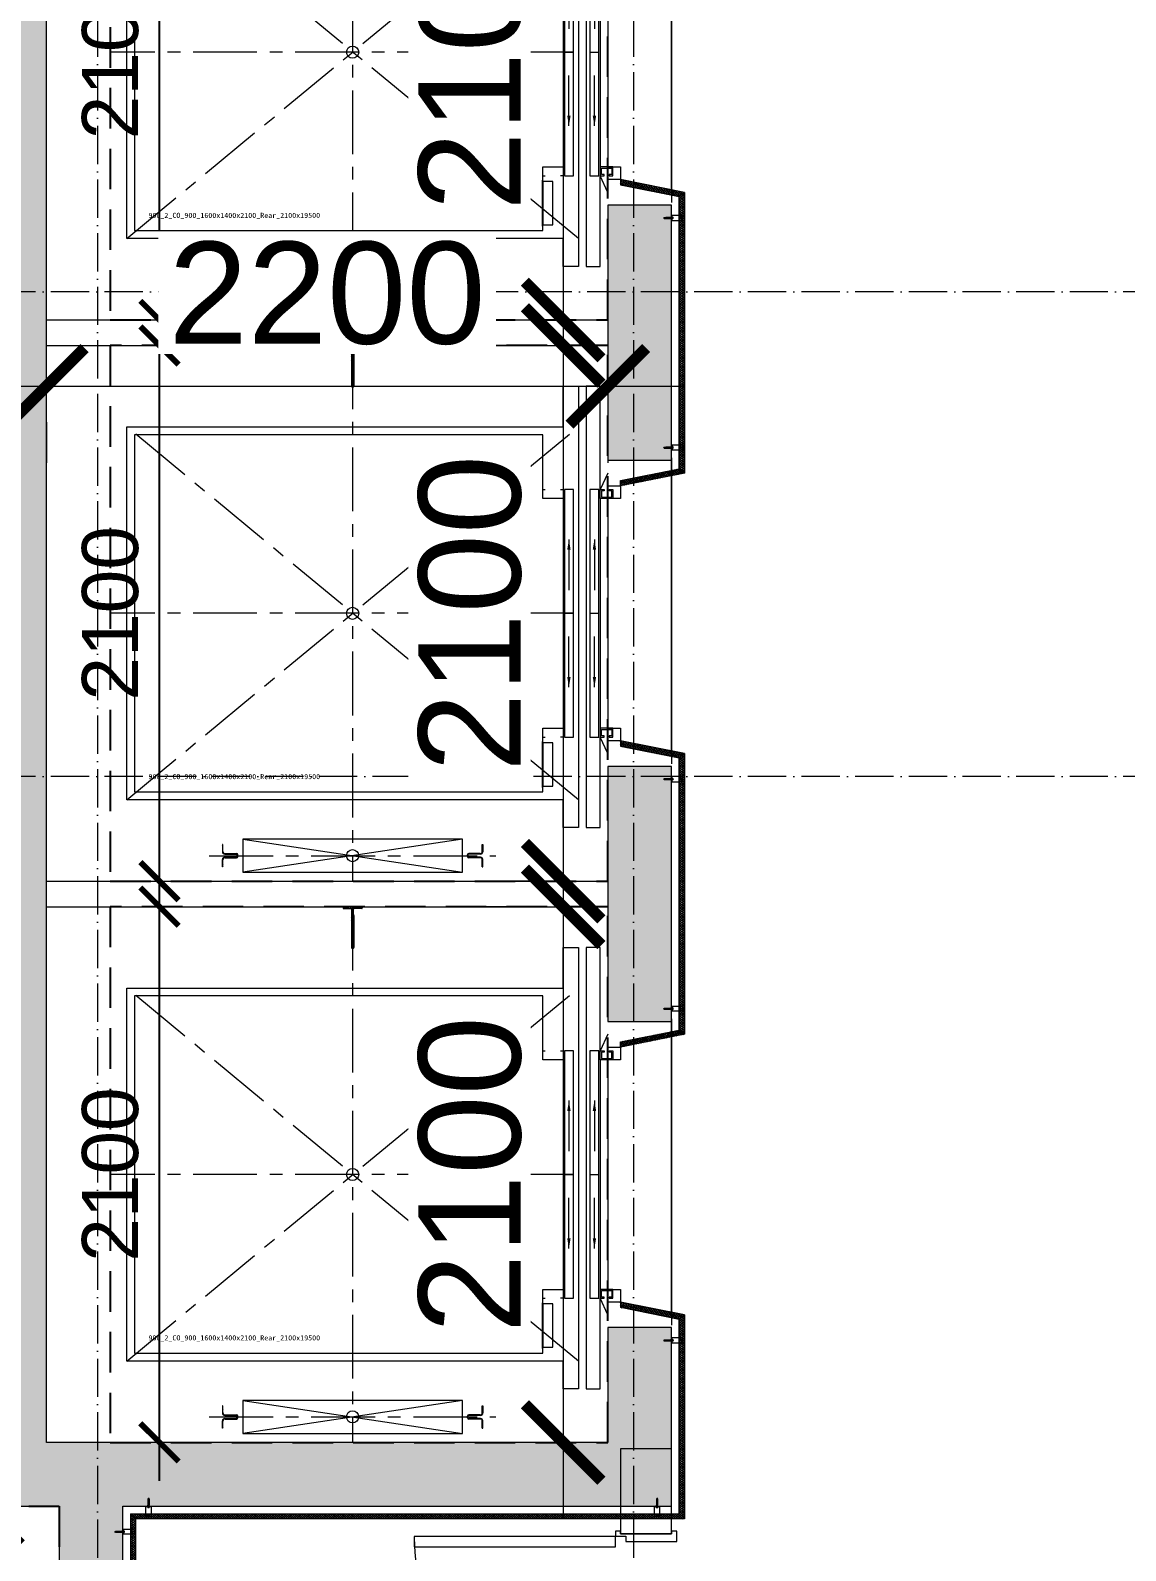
# Model space of a CAD drawing. Header units: millimetres. Extents: x -55734 to 116976, y -16290 to 119094.
# Drawn here: x 25688 to 29979, y 21916 to 27875 of the extents above; entities that cross this region are included whole.
import ezdxf

# ---------------------------------------------------------------- set-up
doc = ezdxf.new("R2010")
doc.units = ezdxf.units.MM
for name, pattern in [('CENTERX2', [4, 2.5, -0.5, 0.5, -0.5]), ('Grid Line', [4.2, 3, -0.6, 0, -0.6]), ('HIDDEN', [0.375, 0.25, -0.125]), ('HIDDEN2', [4.7625, 3.175, -1.5875])]:
    doc.linetypes.add(name, pattern=pattern)
doc.layers.get('Defpoints').update_dxf_attribs({"color": 230})
for name, color, linetype, lineweight in [('CUA', 31, 'Continuous', 9), ('DIM', 1, 'Continuous', 5), ('GRA', 211, 'Continuous', 9), ('LAT-GACH', 140, 'Continuous', 13), ('NET THAY 2', 55, 'Continuous', 5), ('NET-CAT', 3, 'Continuous', 15), ('NET-THAY', 2, 'Continuous', 9), ('THIET-BI-1', 26, 'Continuous', 5), ('TRUC', 225, 'Continuous', 5)]:
    doc.layers.add(name, color=color, linetype=linetype, lineweight=lineweight)
doc.styles.add('hoistway plan', font='chhbg.shx', dxfattribs={"height": 45})
doc.styles.add('TA1', font='arial_1.ttf')
doc.dimstyles.new('D_100', dxfattribs={"dimtxt": 220, "dimasz": 150, "dimexe": 150, "dimexo": 150, "dimgap": 80, "dimtad": 1, "dimdec": 0, "dimzin": 9, "dimtxsty": 'TA1', "dimblk": 'ARCHTICK', "dimcen": 1, "dimdle": 150, "dimclrd": 256, "dimclre": 256, "dimclrt": 7, "dimadec": 0, "dimazin": 0, "dimtfac": 1, "dimtdec": 0, "dimtix": 1, "dimtmove": 1, "dimatfit": 3, "dimfxl": 1, "dimtolj": 1, "dimtzin": 0, "dimlwd": -1, "dimlwe": -1, "dimarcsym": 0})
doc.dimstyles.new('D_200_KTx2', dxfattribs={"dimtxt": 400, "dimasz": 300, "dimexe": 300, "dimexo": 300, "dimgap": 160, "dimtad": 1, "dimdec": 0, "dimzin": 9, "dimtxsty": 'TA1', "dimblk": 'ARCHTICK', "dimcen": 1, "dimdle": 300, "dimclrd": 256, "dimclre": 256, "dimclrt": 7, "dimadec": 0, "dimazin": 0, "dimtfac": 1, "dimtdec": 0, "dimtix": 1, "dimtmove": 1, "dimatfit": 3, "dimldrblk": 'ARCHTICK', "dimfxl": 1, "dimtolj": 1, "dimtzin": 0, "dimlwd": -1, "dimlwe": -1, "dimarcsym": 0})
doc.dimstyles.new('hoistway plan', dxfattribs={"dimtxt": 45, "dimasz": 17, "dimexe": 15, "dimexo": 20, "dimgap": 25, "dimtad": 1, "dimdec": 0, "dimzin": 0, "dimdsep": 46, "dimtxsty": 'hoistway plan', "dimblk": 'DOT', "dimcen": 50, "dimclrd": 8, "dimclre": 8, "dimclrt": 3, "dimadec": 0, "dimazin": 0, "dimtfac": 1, "dimtdec": 0, "dimtmove": 1, "dimatfit": 3, "dimfxl": 1, "dimtolj": 1, "dimtzin": 0, "dimarcsym": 0})
pattern_1 = [(240.2551187, (159143.5025, 28013.0964), (5.42651964, -3.10086836), []), (330.2551187, (159143.5025, 28013.0964), (3.10086836, 5.42651964), [])]
pattern_2 = [(240.2551187, (159143.5025, 25813.0964), (5.42651964, -3.10086836), []), (330.2551187, (159143.5025, 25813.0964), (3.10086836, 5.42651964), [])]

# ---------------------------------------------------------------- blocks, each defined once
blk = doc.blocks.new('_DOT')
at = {"color": 0, "linetype": 'ByBlock'}
blk.add_line((-0.5, 0), (-1, 0), dxfattribs=at)
at = {"color": 0, "linetype": 'ByBlock', "const_width": 0.5}
blk.add_lwpolyline([(-0.25, 0, 1), (0.25, 0, 1)], format="xyb", close=True, dxfattribs=at)
blk = doc.blocks.new('A$C1F5A74C7')
at = {"color": 0, "lineweight": 5}
for p, q in [((0, 10), (0, 12)), ((0, 10), (21, 10)), ((3, 8), (3, 10)), ((3, 5), (3, 7)), ((5, 91), (10, 94)), ((5, 91), (5, 29)), ((5, 91), (15, 91)), ((6, 78), (5, 75)), ((5, 75), (8, 75)), ((6, 72), (5, 69)), ((5, 69), (8, 69)), ((6, 66), (5, 63)), ((5, 63), (8, 63)), ((6, 60), (5, 57)), ((5, 57), (8, 57)), ((6, 54), (5, 51)), ((5, 51), (8, 51)), ((5, 49), (8, 49)), ((5, 10), (5, 29)), ((8, 5), (5, 5)), ((7, 80), (6, 78)), ((6, 78), (10, 78)), ((8, 73), (6, 72)), ((8, 67), (6, 66)), ((8, 61), (6, 60)), ((8, 55), (6, 54)), ((8, 82), (7, 80)), ((7, 81), (10, 81)), ((7, 80), (10, 80)), ((7, 29), (7, 76)), ((7, 10), (7, 31)), ((7, 9), (7, 10)), ((7, 5), (7, 8)), ((7, 5), (7, 5)), ((9, 84), (8, 82)), ((8, 83), (10, 83)), ((8, 73), (8, 75)), ((8, 69), (8, 67)), ((8, 61), (8, 63)), ((8, 57), (8, 55)), ((8, 51), (8, 49)), ((10, 87), (9, 85)), ((9, 85), (12, 86)), ((10, 5), (9, 5)), ((10, 99), (10, 11)), ((10, 94), (15, 91)), ((10, 87), (12, 85)), ((10, 41), (10, 80)), ((10, 78), (15, 78)), ((10, 41), (11, 41)), ((10, 13), (10, 0)), ((12, 5), (10, 5)), ((11, 84), (13, 84)), ((11, 81), (14, 82)), ((11, 41), (11, 80)), ((11, 80), (14, 80)), ((12, 84), (12, 83)), ((12, 73), (12, 75)), ((12, 75), (15, 75)), ((12, 73), (15, 72)), ((12, 69), (12, 67)), ((12, 69), (15, 69)), ((12, 67), (15, 66)), ((12, 61), (12, 63)), ((12, 63), (15, 63)), ((12, 61), (15, 60)), ((12, 57), (12, 55)), ((12, 57), (15, 57)), ((12, 55), (15, 54)), ((12, 49), (12, 51)), ((12, 51), (15, 51)), ((12, 49), (15, 49)), ((12, 5), (12, 5)), ((13, 82), (14, 80)), ((16, 5), (13, 5)), ((14, 80), (15, 78)), ((14, 29), (14, 76)), ((14, 10), (14, 31)), ((14, 9), (14, 10)), ((14, 5), (14, 8)), ((15, 91), (15, 29)), ((15, 78), (15, 75)), ((15, 72), (15, 69)), ((15, 66), (15, 63)), ((15, 60), (15, 57)), ((15, 54), (15, 51)), ((15, 10), (15, 29)), ((18, 10), (18, 8)), ((18, 7), (18, 5)), ((21, 10), (21, 12))]:
    blk.add_line(p, q, dxfattribs=at)
for centre, radius, start, end in [((5, 7), 2.77, 227.3489, 309.0524), ((10, 15), 10.9, 250.5292, 255.5659), ((10, 15), 10.9, 263.51, 276.4907), ((10, 15), 10.9, 284.1671, 289.4715), ((16, 7), 2.77, 230.845, 312.6565)]:
    blk.add_arc(centre, radius, start, end, dxfattribs=at)
blk = doc.blocks.new('*U205')
for p, q in [((11.2, 0), (10.7, 0)), ((11.7, 0), (11.2, 0)), ((12.4, 0), (12.2, 0)), ((14.1, 0), (12.9, 0)), ((14.1, 2.9), (14.1, 4)), ((14.1, 2.4), (14.1, 2.9)), ((14.1, 1.8), (14.1, 1.9)), ((14.1, 0), (14.1, 1.2)), ((14.1, 0), (14.1, -1.2)), ((14.1, 0), (15.4, 0)), ((15.9, 0), (16, 0)), ((16.6, 0), (17, 0)), ((17, 0), (18.1, 0)), ((47.7, 10), (47.7, -10)), ((14.1, -1.8), (14.1, -1.9)), ((14.1, -2.4), (14.1, -2.9)), ((14.1, -2.9), (14.1, -4))]:
    blk.add_line(p, q)
blk.add_lwpolyline([(50, 10), (9.5, 10, 0.414215), (7.5, 8), (7.5, -8, 0.414214), (9.5, -10), (50, -10)], format="xyb")
for radius in [2.9, 0.712]:
    blk.add_circle((14.1, 0), radius)
at = {"extrusion": (0, 0, -1), "xscale": 0.3999999999068677, "yscale": 0.3999999999068677, "zscale": -0.4, "rotation": 90.00000000000001}
blk.add_blockref('A$C1F5A74C7', (-42.8, -4.2), dxfattribs=at)
blk = doc.blocks.new('_ARCHTICK')
at = {"color": 0, "linetype": 'ByBlock', "const_width": 0.15}
blk.add_lwpolyline([(-0.5, -0.5), (0.5, 0.5)], dxfattribs=at)
blk = doc.blocks.new('*D97')
at = {"layer": 'Defpoints', "transparency": 16777216}
for p, q in [((3443.3, 5650), (3443.3, 8050)), ((3293.3, 7900), (3293.3, 7900)), ((3293.3, 5800), (3293.3, 5800))]:
    blk.add_line(p, q, dxfattribs=at)
at = {"layer": 'Defpoints', "color": 0, "transparency": 16777216}
for p in [(3443.3, 7900), (3443.3, 7900), (3443.3, 5800)]:
    blk.add_point(p, dxfattribs=at)
at = {"layer": 'Defpoints', "transparency": 16777216, "xscale": 150, "yscale": 150, "zscale": 150}
for p, rotation in [((3443.3, 7900), 89.9999999999999), ((3443.3, 5800), 269.9999999999999)]:
    blk.add_blockref('_ARCHTICK', p, dxfattribs=dict(at, rotation=rotation))
at = {"layer": 'Defpoints', "color": 7, "transparency": 16777216, "insert": (3251, 6850), "char_height": 220, "attachment_point": 5, "rotation": 90, "style": 'TA1'}
blk.add_mtext('\\A1;2100', dxfattribs=at)
blk = doc.blocks.new('*D99')
at = {"layer": 'Defpoints', "transparency": 16777216}
for p, q in [((3443.3, 7850), (3443.3, 10250)), ((3293.3, 10100), (3293.3, 10100)), ((3293.3, 8000), (3293.3, 8000))]:
    blk.add_line(p, q, dxfattribs=at)
at = {"layer": 'Defpoints', "color": 0, "transparency": 16777216}
for p in [(3443.3, 10100), (3443.3, 10100), (3443.3, 8000)]:
    blk.add_point(p, dxfattribs=at)
at = {"layer": 'Defpoints', "transparency": 16777216, "xscale": 150, "yscale": 150, "zscale": 150}
for p, rotation in [((3443.3, 10100), 89.9999999999999), ((3443.3, 8000), 269.9999999999999)]:
    blk.add_blockref('_ARCHTICK', p, dxfattribs=dict(at, rotation=rotation))
at = {"layer": 'Defpoints', "color": 7, "transparency": 16777216, "insert": (3251, 9050), "char_height": 220, "attachment_point": 5, "rotation": 90, "style": 'TA1'}
blk.add_mtext('\\A1;2100', dxfattribs=at)
blk = doc.blocks.new('*D100')
at = {"layer": 'Defpoints', "transparency": 16777216}
for p, q in [((3443.3, 10050), (3443.3, 12450)), ((3293.3, 12300), (3293.3, 12300)), ((3293.3, 10200), (3293.3, 10200))]:
    blk.add_line(p, q, dxfattribs=at)
at = {"layer": 'Defpoints', "color": 0, "transparency": 16777216}
for p in [(3443.3, 12300), (3443.3, 12300), (3443.3, 10200)]:
    blk.add_point(p, dxfattribs=at)
at = {"layer": 'Defpoints', "transparency": 16777216, "xscale": 150, "yscale": 150, "zscale": 150}
for p, rotation in [((3443.3, 12300), 89.9999999999999), ((3443.3, 10200), 269.9999999999999)]:
    blk.add_blockref('_ARCHTICK', p, dxfattribs=dict(at, rotation=rotation))
at = {"layer": 'Defpoints', "color": 7, "transparency": 16777216, "insert": (3251, 11250), "char_height": 220, "attachment_point": 5, "rotation": 90, "style": 'TA1'}
blk.add_mtext('\\A1;2100', dxfattribs=at)
blk = doc.blocks.new('CUA 2 CANH MO KHUNG NHOM - 1 - Type 1-1152387-MẶT BẰNG TẦNG 1')
at = {"layer": 'CUA'}
for p, q in [((-687.5, 910.8), (-647.5, 910.8)), ((-687.5, 122.3), (-687.5, 910.8)), ((-647.5, 910.8), (-647.5, 122.3)), ((850.5, 910.8), (850.5, 122.3)), ((890.5, 910.8), (850.5, 910.8)), ((890.5, 122.3), (890.5, 910.8)), ((-647.5, 122.3), (-687.5, 122.3)), ((850.5, 122.3), (890.5, 122.3))]:
    blk.add_line(p, q, dxfattribs=at)
at = {"layer": 'CUA', "lineweight": 5}
for p, q in [((-688.5, 122.3), (-708.5, 122.3)), ((-708.5, 122.3), (-708.5, 102.3)), ((-688.5, 81.3), (-688.5, 122.3)), ((911.5, 122.3), (891.5, 122.3)), ((891.5, 122.3), (891.5, 81.3)), ((911.5, 102.3), (911.5, 122.3)), ((-708.5, 102.3), (-698.5, 102.3)), ((-698.5, 102.3), (-698.5, -97.7)), ((-668.5, 81.3), (-688.5, 81.3)), ((-668.5, -117.7), (-668.5, 81.3)), ((891.5, 81.3), (871.5, 81.3)), ((871.5, 81.3), (871.5, -117.7)), ((901.5, -97.7), (901.5, 102.3)), ((901.5, 102.3), (911.5, 102.3)), ((-698.5, -97.7), (-708.5, -97.7)), ((-708.5, -97.7), (-708.5, -117.7)), ((-708.5, -117.7), (-668.5, -117.7)), ((871.5, -117.7), (911.5, -117.7)), ((911.5, -97.7), (901.5, -97.7)), ((911.5, -117.7), (911.5, -97.7))]:
    blk.add_line(p, q, dxfattribs=at)
for centre, start, end in [((-687.5, 122.3), 359.5, 90), ((890.5, 122.3), 90, 180.5)]:
    blk.add_arc(centre, 788.5, start, end, dxfattribs=at)
blk = doc.blocks.new('*D181')
at = {"layer": 'Defpoints', "color": 0, "transparency": 16777216}
for p in [(25500.5, 22089.9), (25800.5, 22089.9), (25800.5, 19539.9)]:
    blk.add_point(p, dxfattribs=at)
at = {"layer": 'DIM', "transparency": 16777216}
for p, q in [((25500.5, 19239.9), (25500.5, 22389.9)), ((25500.5, 22089.9), (25200.5, 22089.9)), ((25500.5, 19539.9), (25200.5, 19539.9))]:
    blk.add_line(p, q, dxfattribs=at)
at = {"layer": 'DIM', "transparency": 16777216, "xscale": 300, "yscale": 300, "zscale": 300}
for p, rotation in [((25500.5, 22089.9), 90), ((25500.5, 19539.9), 270)]:
    blk.add_blockref('_ARCHTICK', p, dxfattribs=dict(at, rotation=rotation))
at = {"layer": 'DIM', "color": 7, "transparency": 16777216, "insert": (25136.3, 20814.9), "char_height": 400, "attachment_point": 5, "rotation": 90, "style": 'TA1'}
blk.add_mtext('\\A1;2550', dxfattribs=at)
blk = doc.blocks.new('*D184')
at = {"layer": 'Defpoints', "color": 0, "transparency": 16777216}
for p in [(27950.5, 28839.6), (27775.5, 26739.6), (27950.5, 26739.6)]:
    blk.add_point(p, dxfattribs=at)
at = {"layer": 'DIM', "transparency": 16777216}
for p, q in [((27775.5, 29139.6), (27775.5, 26439.6)), ((27650.5, 28839.6), (27475.5, 28839.6)), ((27650.5, 26739.6), (27475.5, 26739.6))]:
    blk.add_line(p, q, dxfattribs=at)
at = {"layer": 'DIM', "transparency": 16777216, "xscale": 300, "yscale": 300, "zscale": 300}
for p, rotation in [((27775.5, 28839.6), 90), ((27775.5, 26739.6), 270)]:
    blk.add_blockref('_ARCHTICK', p, dxfattribs=dict(at, rotation=rotation))
at = {"layer": 'DIM', "color": 7, "transparency": 16777216, "insert": (27411.3, 27789.6), "char_height": 400, "attachment_point": 5, "rotation": 90, "style": 'TA1', "bg_fill": 3, "box_fill_scale": 1.1, "bg_fill_color": 256, "bg_fill_true_color": 13158600, "bg_fill_transparency": 0}
blk.add_mtext('\\A1;2100', dxfattribs=at)
blk = doc.blocks.new('*D185')
at = {"layer": 'Defpoints', "color": 0, "transparency": 16777216}
for p in [(27950.5, 26639.6), (27775.5, 24539.6), (27950.5, 24539.6)]:
    blk.add_point(p, dxfattribs=at)
at = {"layer": 'DIM', "transparency": 16777216}
for p, q in [((27775.5, 26939.6), (27775.5, 24239.6)), ((27650.5, 26639.6), (27475.5, 26639.6)), ((27650.5, 24539.6), (27475.5, 24539.6))]:
    blk.add_line(p, q, dxfattribs=at)
at = {"layer": 'DIM', "transparency": 16777216, "xscale": 300, "yscale": 300, "zscale": 300}
for p, rotation in [((27775.5, 26639.6), 90), ((27775.5, 24539.6), 270)]:
    blk.add_blockref('_ARCHTICK', p, dxfattribs=dict(at, rotation=rotation))
at = {"layer": 'DIM', "color": 7, "transparency": 16777216, "insert": (27411.3, 25589.6), "char_height": 400, "attachment_point": 5, "rotation": 90, "style": 'TA1', "bg_fill": 3, "box_fill_scale": 1.1, "bg_fill_color": 256, "bg_fill_true_color": 13158600, "bg_fill_transparency": 0}
blk.add_mtext('\\A1;2100', dxfattribs=at)
blk = doc.blocks.new('*D186')
at = {"layer": 'Defpoints', "color": 0, "transparency": 16777216}
for p in [(27950.5, 24439.6), (27775.5, 22339.6), (27950.5, 22339.6)]:
    blk.add_point(p, dxfattribs=at)
at = {"layer": 'DIM', "transparency": 16777216}
for p, q in [((27775.5, 24739.6), (27775.5, 22039.6)), ((27650.5, 24439.6), (27475.5, 24439.6)), ((27650.5, 22339.6), (27475.5, 22339.6))]:
    blk.add_line(p, q, dxfattribs=at)
at = {"layer": 'DIM', "transparency": 16777216, "xscale": 300, "yscale": 300, "zscale": 300}
for p, rotation in [((27775.5, 24439.6), 90), ((27775.5, 22339.6), 270)]:
    blk.add_blockref('_ARCHTICK', p, dxfattribs=dict(at, rotation=rotation))
at = {"layer": 'DIM', "color": 7, "transparency": 16777216, "insert": (27411.3, 23389.6), "char_height": 400, "attachment_point": 5, "rotation": 90, "style": 'TA1', "bg_fill": 3, "box_fill_scale": 1.1, "bg_fill_color": 256, "bg_fill_true_color": 13158600, "bg_fill_transparency": 0}
blk.add_mtext('\\A1;2100', dxfattribs=at)
blk = doc.blocks.new('*D187')
at = {"layer": 'Defpoints', "color": 0, "transparency": 16777216}
for p in [(25750.5, 26639.6), (27950.5, 26639.6), (25750.5, 26479.6)]:
    blk.add_point(p, dxfattribs=at)
at = {"layer": 'DIM', "transparency": 16777216}
for p, q in [((28250.5, 26479.6), (25450.5, 26479.6)), ((25750.5, 26339.6), (25750.5, 26179.6)), ((27950.5, 26339.6), (27950.5, 26179.6))]:
    blk.add_line(p, q, dxfattribs=at)
at = {"layer": 'DIM', "transparency": 16777216, "xscale": 300, "yscale": 300, "zscale": 300, "rotation": 180}
blk.add_blockref('_ARCHTICK', (25750.5, 26479.6), dxfattribs=at)
at = {"layer": 'DIM', "transparency": 16777216, "xscale": 300, "yscale": 300, "zscale": 300}
blk.add_blockref('_ARCHTICK', (27950.5, 26479.6), dxfattribs=at)
at = {"layer": 'DIM', "color": 7, "transparency": 16777216, "insert": (26850.5, 26843.8), "char_height": 400, "attachment_point": 5, "style": 'TA1', "bg_fill": 3, "box_fill_scale": 1.1, "bg_fill_color": 256, "bg_fill_true_color": 13158600, "bg_fill_transparency": 0}
blk.add_mtext('\\A1;2200', dxfattribs=at)
blk = doc.blocks.new('P15_1000kg_1.75_2S_900_1100x2100_Side_1850x2530_1850x2530_OH-4630_PIT-1410')
h = blk.add_hatch()
h.set_pattern_fill('ANSI31', color=256, scale=50, angle=90, style=0)
h.set_pattern_definition([(225, (-50646.326, 22192.5385), (4.4194174, -4.4194174), [])])
h.paths.add_polyline_path([(740, 1768.5), (742, 1768.5), (742, 1741.2, 0.414214), (750, 1733.2), (795, 1733.2, -0.414214), (800, 1728.2), (800, 1721.8, -0.414214), (795, 1716.8), (750, 1716.8, 0.414214), (742, 1708.8), (742, 1681.5), (740, 1681.5), (740, 1709.8, -0.414214), (749, 1718.8), (794, 1718.8, 0.414214), (798, 1722.8), (798, 1727.2, 0.414214), (794, 1731.2), (749, 1731.2, -0.414214), (740, 1740.2)])
h = blk.add_hatch()
h.set_pattern_fill('ANSI31', color=256, scale=50, angle=90, style=0)
h.set_pattern_definition([(315, (-55417.6614, 22192.5385), (-4.4194174, -4.4194174), [])])
h.paths.add_polyline_path([(1760, 1768.5), (1758, 1768.5), (1758, 1741.2, -0.414214), (1750, 1733.2), (1705, 1733.2, 0.414214), (1700, 1728.2), (1700, 1721.8, 0.414214), (1705, 1716.8), (1750, 1716.8, -0.414214), (1758, 1708.8), (1758, 1681.5), (1760, 1681.5), (1760, 1709.8, 0.414214), (1751, 1718.8), (1706, 1718.8, -0.414214), (1702, 1722.8), (1702, 1727.2, -0.414214), (1706, 1731.2), (1751, 1731.2, 0.414214), (1760, 1740.2)])
h = blk.add_hatch()
h.set_pattern_fill('ANSI31', color=256, scale=50, angle=90, style=0)
h.set_pattern_definition([(225, (-52820.642, 26011.539), (-4.4194174, 4.4194174), [])])
h.paths.add_polyline_path([(1246.5, -219.1, 0.227735), (1245.8, -217.6, -0.227735), (1245, -216), (1245, -190, -0.414214), (1247, -188), (1253, -188, -0.414214), (1255, -190), (1255, -216, -0.227735), (1254.3, -217.6, 0.227735), (1253.5, -219.1), (1253.5, -241, 0.414214), (1255.5, -243), (1285.5, -243, -0.414214), (1287.5, -245), (1287.5, -250), (1212.5, -250), (1212.5, -245, -0.414214), (1214.5, -243), (1244.5, -243, 0.414214), (1246.5, -241)])
at = {"ltscale": 100}
for p, q in [((820, 1660), (1680, 1790)), ((1680, 1660), (820, 1790))]:
    blk.add_line(p, q, dxfattribs=at)
at = {"linetype": 'CENTERX2', "ltscale": 100}
for p, q in [((1250, -250), (1250, 1800)), ((1811.8, 1725), (689.2, 1725)), ((2385, 194), (115, 1356)), ((115, 194), (2385, 1356)), ((175, 775), (2450, 775))]:
    blk.add_line(p, q, dxfattribs=at)
for p, q in [((740, 1768.5), (740, 1740.2)), ((742, 1768.5), (740, 1768.5)), ((742, 1768.5), (742, 1741.2)), ((749, 1731.2), (794, 1731.2)), ((750, 1733.2), (795, 1733.2)), ((800, 1728.2), (800, 1721.8)), ((1700, 1728.2), (1700, 1721.8)), ((1750, 1733.2), (1705, 1733.2)), ((1751, 1731.2), (1706, 1731.2)), ((1758, 1768.5), (1760, 1768.5)), ((1758, 1768.5), (1758, 1741.2)), ((1760, 1768.5), (1760, 1740.2)), ((740, 1681.5), (740, 1709.8)), ((742, 1681.5), (740, 1681.5)), ((742, 1708.8), (742, 1681.5)), ((749, 1718.8), (794, 1718.8)), ((750, 1716.8), (795, 1716.8)), ((798, 1727.2), (798, 1722.8)), ((1702, 1727.2), (1702, 1722.8)), ((1750, 1716.8), (1705, 1716.8)), ((1751, 1718.8), (1706, 1718.8)), ((1758, 1708.8), (1758, 1681.5)), ((1758, 1681.5), (1760, 1681.5)), ((1760, 1681.5), (1760, 1709.8)), ((0, 1325), (30, 1260)), ((255, 1260), (245, 1260)), ((30, 1225), (30, 325)), ((85, 1225), (85, 325)), ((115, 1225), (115, 325)), ((115, 1225), (115, 325)), ((175, 1225), (175, 325)), ((135, 775), (170, 775)), ((135, 775), (170, 775)), ((0, 225), (30, 290)), ((255, 290), (245, 290)), ((1245, -216), (1245, -190)), ((1246.5, -219.1), (1246.5, -241)), ((1253, -188), (1247, -188)), ((1253.5, -219.1), (1253.5, -241)), ((1255, -216), (1255, -190)), ((1212.5, -250), (1212.5, -245)), ((1287.5, -250), (1212.5, -250)), ((1214.5, -243), (1244.5, -243)), ((1285.5, -243), (1255.5, -243)), ((1287.5, -250), (1287.5, -245))]:
    blk.add_line(p, q)
at = {"linetype": 'HIDDEN', "ltscale": 150}
for p, q in [((175, 1356), (175, 1260)), ((175, 290), (175, 194))]:
    blk.add_line(p, q, dxfattribs=at)
for points in [[(820, 1660), (1680, 1660), (1680, 1790), (820, 1790)], [(0, 1225), (0, 1275), (-50, 1275), (-50, 1225)], [(0, 275), (0, 325), (-50, 325), (-50, 275)], [(215, 247.8), (215, 292.8), (255, 292.8), (255, 247.8)], [(255, 242.8), (255, 297.8), (257, 297.8), (257, 242.8)]]:
    blk.add_lwpolyline(points, close=True)
for points in [[(30, 1247.9), (30, 1515), (85, 1515), (85, 1225)], [(115, 325), (115, 85), (175, 85), (175, 194), (2385, 194), (2385, 1356), (175, 1356), (175, 1515), (115, 1515), (115, 1515)], [(115, 1515), (115, 1225)], [(185, 1260), (175, 1260), (175, 1225), (255, 1225), (255, 1260), (255, 1325), (2355, 1325), (2355, 225), (255, 225), (255, 290), (255, 325), (175, 325), (175, 290), (185, 290)], [(-20, 1260), (-20, 1225), (30, 1225), (30, 1260), (15, 1260), (15, 1255), (25, 1255), (25, 1230), (-15, 1230), (-15, 1255), (-5, 1255), (-5, 1260), (-20, 1260)], [(70, 775), (35, 775), (35, 1260), (70, 1260), (70, 290), (35, 290), (35, 775)], [(170, 775), (135, 775), (135, 1260), (170, 1260), (170, 290), (135, 290), (135, 775)], [(-20, 290), (-20, 325), (30, 325), (30, 290), (15, 290), (15, 295), (25, 295), (25, 320), (-15, 320), (-15, 295), (-5, 295), (-5, 290), (-20, 290)], [(85, 325), (85, 85), (30, 85), (30, 290)]]:
    blk.add_lwpolyline(points)
at = {"ltscale": 100}
for centre in [(1250, 1725), (1250, 775)]:
    blk.add_circle(centre, 23.8, dxfattribs=at)
for centre, radius, start, end in [((749, 1740.2), 9, 180, 270), ((750, 1741.2), 8, 180, 270), ((794, 1727.2), 4, 0, 90), ((795, 1728.2), 5, 0, 90), ((1705, 1728.2), 5, 90, 180), ((1706, 1727.2), 4, 90, 180), ((1750, 1741.2), 8, 270, 0), ((1751, 1740.2), 9, 270, 0), ((749, 1709.8), 9, 90, 180), ((750, 1708.8), 8, 90, 180), ((794, 1722.8), 4, 270, 0), ((795, 1721.8), 5, 270, 0), ((1705, 1721.8), 5, 180, 270), ((1706, 1722.8), 4, 180, 270), ((1750, 1708.8), 8, 0, 90), ((1751, 1709.8), 9, 0, 90), ((1247, -190), 2, 90, 180), ((1247, -216), 2, 180, 231.31781), ((1244.5, -219.1), 2, 0, 51.31781), ((1253, -190), 2, 0, 90), ((1255.5, -219.1), 2, 128.68219, 180), ((1253, -216), 2, 308.68219, 0), ((1214.5, -245), 2, 90, 180), ((1244.5, -241), 2, 270, 0), ((1255.5, -241), 2, 180, 270), ((1285.5, -245), 2, 0, 90)]:
    blk.add_arc(centre, radius, start, end)
at = {"layer": 'Defpoints', "linetype": 'HIDDEN2', "ltscale": 50}
blk.add_lwpolyline([(0, -250), (2500, -250), (2500, 1800), (0, 1800)], close=True, dxfattribs=at)
at = {"layer": 'Defpoints'}
blk.add_text('1000kg_2.0_900_1100x2100_2050-2500_OH-4850_PIT-1650', height=20, dxfattribs=at).set_placement((1418.3, 250))
for points in [[(52.5, 1064.7), (52.5, 866.3)], [(152.5, 1064.7), (152.5, 866.3)], [(52.5, 485.3), (52.5, 683.7)], [(152.5, 485.3), (152.5, 683.7)]]:
    blk.add_leader(points, dimstyle='hoistway plan', override={"dimasz": 40, "dimtad": 0, "dimclrd": 256})
blk = doc.blocks.new('P13_13_900_CO_900_1600x1350_Rear_2050x1910')
h = blk.add_hatch()
h.set_pattern_fill('ANSI31', color=256, scale=50, angle=90, style=0)
h.set_pattern_definition([(225, (-738.679, 3896.771), (-4.419417, 4.419417), [])])
h.paths.add_polyline_path([(-946.5, 2019.1, 0.227735), (-945.8, 2017.6, -0.227735), (-945, 2016), (-945, 1990, -0.414214), (-947, 1988), (-953, 1988, -0.414214), (-955, 1990), (-955, 2016, -0.227735), (-954.3, 2017.6, 0.227735), (-953.5, 2019.1), (-953.5, 2041, 0.414214), (-955.5, 2043), (-985.5, 2043, -0.414214), (-987.5, 2045), (-987.5, 2050), (-912.5, 2050), (-912.5, 2045, -0.414214), (-914.5, 2043), (-944.5, 2043, 0.414214), (-946.5, 2041)])
h = blk.add_hatch()
h.set_pattern_fill('ANSI31', color=256, scale=50, angle=90, style=0)
h.set_pattern_definition([(315, (-3335.6985, 52.7706), (-4.419417, -4.419417), [])])
h.paths.add_polyline_path([(-1460, 6.5), (-1458, 6.5), (-1458, 33.8, -0.414214), (-1450, 41.8), (-1405, 41.8, 0.414214), (-1400, 46.8), (-1400, 53.2, 0.414214), (-1405, 58.2), (-1450, 58.2, -0.414214), (-1458, 66.2), (-1458, 93.5), (-1460, 93.5), (-1460, 65.2, 0.414214), (-1451, 56.2), (-1406, 56.2, -0.414214), (-1402, 52.2), (-1402, 47.8, -0.414214), (-1406, 43.8), (-1451, 43.8, 0.414214), (-1460, 34.8)])
h = blk.add_hatch()
h.set_pattern_fill('ANSI31', color=256, scale=50, angle=90, style=0)
h.set_pattern_definition([(225, (1435.637, 52.7706), (4.419417, -4.419417), [])])
h.paths.add_polyline_path([(-440, 6.5), (-442, 6.5), (-442, 33.8, 0.414214), (-450, 41.8), (-495, 41.8, -0.414214), (-500, 46.8), (-500, 53.2, -0.414214), (-495, 58.2), (-450, 58.2, 0.414214), (-442, 66.2), (-442, 93.5), (-440, 93.5), (-440, 65.2, -0.414214), (-449, 56.2), (-494, 56.2, 0.414214), (-498, 52.2), (-498, 47.8, 0.414214), (-494, 43.8), (-449, 43.8, -0.414214), (-440, 34.8)])
for p, q in [((-987.5, 2050), (-912.5, 2050)), ((-987.5, 2050), (-987.5, 2045)), ((-985.5, 2043), (-955.5, 2043)), ((-953.5, 2019.1), (-953.5, 2041)), ((-946.5, 2019.1), (-946.5, 2041)), ((-914.5, 2043), (-944.5, 2043)), ((-912.5, 2050), (-912.5, 2045)), ((-955, 2016), (-955, 1890)), ((-945, 2016), (-945, 1890)), ((-953, 1888), (-947, 1888)), ((50, 1550), (20, 1485)), ((-205, 1485), (-195, 1485)), ((-125, 1450), (-125, 550)), ((-65, 1450), (-65, 550)), ((-65, 1450), (-65, 550)), ((-35, 1450), (-35, 550)), ((20, 1450), (20, 550)), ((-85, 1000), (-120, 1000)), ((-85, 1000), (-120, 1000)), ((-205, 515), (-195, 515)), ((50, 450), (20, 515)), ((-1458, 93.5), (-1460, 93.5)), ((-1460, 93.5), (-1460, 65.2)), ((-1458, 66.2), (-1458, 93.5)), ((-442, 66.2), (-442, 93.5)), ((-442, 93.5), (-440, 93.5)), ((-440, 93.5), (-440, 65.2)), ((-1460, 6.5), (-1460, 34.8)), ((-1458, 6.5), (-1460, 6.5)), ((-1458, 6.5), (-1458, 33.8)), ((-1451, 56.2), (-1406, 56.2)), ((-1451, 43.8), (-1406, 43.8)), ((-1450, 58.2), (-1405, 58.2)), ((-1450, 41.8), (-1405, 41.8)), ((-1402, 47.8), (-1402, 52.2)), ((-1400, 46.8), (-1400, 53.2)), ((-500, 46.8), (-500, 53.2)), ((-498, 47.8), (-498, 52.2)), ((-450, 58.2), (-495, 58.2)), ((-450, 41.8), (-495, 41.8)), ((-449, 56.2), (-494, 56.2)), ((-449, 43.8), (-494, 43.8)), ((-442, 6.5), (-442, 33.8)), ((-442, 6.5), (-440, 6.5)), ((-440, 6.5), (-440, 34.8))]:
    blk.add_line(p, q)
at = {"linetype": 'CENTERX2', "ltscale": 100}
for p, q in [((-950, 2050), (-950, -50)), ((-1835, 269), (-65, 1731)), ((-65, 269), (-1835, 1731)), ((-125, 1000), (-1900, 1000)), ((-1511.8, 50), (-389.2, 50))]:
    blk.add_line(p, q, dxfattribs=at)
at = {"linetype": 'HIDDEN', "ltscale": 150}
for p, q in [((-125, 1731), (-125, 1485)), ((-125, 515), (-125, 269))]:
    blk.add_line(p, q, dxfattribs=at)
at = {"ltscale": 100}
for p, q in [((-520, 115), (-1380, -15)), ((-1380, 115), (-520, -15))]:
    blk.add_line(p, q, dxfattribs=at)
for points in [[(-65, 550), (-65, 160), (-125, 160), (-125, 269), (-1835, 269), (-1835, 1731), (-125, 1731), (-125, 1890), (-65, 1890), (-65, 1890)], [(-65, 1890), (-65, 1450)], [(20, 1472.9), (20, 1890), (-35, 1890), (-35, 1450)], [(-135, 1485), (-125, 1485), (-125, 1450), (-205, 1450), (-205, 1485), (-205, 1700), (-1805, 1700), (-1805, 300), (-205, 300), (-205, 515), (-205, 550), (-125, 550), (-125, 515), (-135, 515)], [(-120, 1000), (-85, 1000), (-85, 1485), (-120, 1485), (-120, 515), (-85, 515), (-85, 1000)], [(-20, 1000), (15, 1000), (15, 1485), (-20, 1485), (-20, 515), (15, 515), (15, 1000)], [(70, 1485), (70, 1450), (20, 1450), (20, 1485), (35, 1485), (35, 1480), (25, 1480), (25, 1455), (65, 1455), (65, 1480), (55, 1480), (55, 1485), (70, 1485)], [(-35, 550), (-35, 160), (20, 160), (20, 515)], [(70, 515), (70, 550), (20, 550), (20, 515), (35, 515), (35, 520), (25, 520), (25, 545), (65, 545), (65, 520), (55, 520), (55, 515), (70, 515)]]:
    blk.add_lwpolyline(points)
for points in [[(50, 1450), (50, 1500), (100, 1500), (100, 1450)], [(50, 500), (50, 550), (100, 550), (100, 500)], [(-205, 317.8), (-205, 497.8), (-207, 497.8), (-207, 317.8)], [(-165, 322.8), (-165, 492.8), (-205, 492.8), (-205, 322.8)], [(-520, 115), (-1380, 115), (-1380, -15), (-520, -15)]]:
    blk.add_lwpolyline(points, close=True)
for centre in [(-950, 1000), (-950, 50)]:
    blk.add_circle(centre, 23.8, dxfattribs=at)
for centre, radius, start, end in [((-985.5, 2045), 2, 180, 270), ((-955.5, 2041), 2, 0, 90), ((-944.5, 2041), 2, 90, 180), ((-914.5, 2045), 2, 270, 0), ((-953, 2016), 2, 128.68219, 180), ((-955.5, 2019.1), 2, 308.68219, 0), ((-944.5, 2019.1), 2, 180, 231.31781), ((-947, 2016), 2, 0, 51.31781), ((-953, 1890), 2, 180, 270), ((-947, 1890), 2, 270, 0), ((-1451, 65.2), 9, 180, 270), ((-1450, 66.2), 8, 180, 270), ((-450, 66.2), 8, 270, 0), ((-449, 65.2), 9, 270, 0), ((-1451, 34.8), 9, 90, 180), ((-1450, 33.8), 8, 90, 180), ((-1406, 52.2), 4, 0, 90), ((-1406, 47.8), 4, 270, 0), ((-1405, 53.2), 5, 0, 90), ((-1405, 46.8), 5, 270, 0), ((-495, 53.2), 5, 90, 180), ((-495, 46.8), 5, 180, 270), ((-494, 52.2), 4, 90, 180), ((-494, 47.8), 4, 180, 270), ((-450, 33.8), 8, 0, 90), ((-449, 34.8), 9, 0, 90)]:
    blk.add_arc(centre, radius, start, end)
at = {"layer": 'Defpoints', "linetype": 'HIDDEN2', "ltscale": 50}
blk.add_lwpolyline([(-1900, -50), (50, -50), (50, 2050), (-1900, 2050)], close=True, dxfattribs=at)
at = {"layer": 'Defpoints'}
blk.add_text('900_2_CO_900_1600x1400x2100_Rear_2100x19500', height=20, dxfattribs=at).set_placement((-1750, 350))
for points in [[(-102.5, 1289.7), (-102.5, 1091.3)], [(-2.5, 1289.7), (-2.5, 1091.3)], [(-102.5, 710.3), (-102.5, 908.7)], [(-2.5, 710.3), (-2.5, 908.7)]]:
    blk.add_leader(points, dimstyle='hoistway plan', override={"dimasz": 40, "dimtad": 0, "dimclrd": 256})
blk = doc.blocks.new('A$C18732D84')
at = {"layer": 'GRA', "transparency": 33554687}
h = blk.add_hatch(dxfattribs=at)
h.set_pattern_fill('ANSI37', color=159, scale=50, angle=555.25512, style=0)
h.set_pattern_definition([(240.2551187, (159143.5025, 30213.0964), (5.42651964, -3.10086836), []), (330.2551187, (159143.5025, 30213.0964), (3.10086836, 5.42651964), [])])
h.paths.add_polyline_path([(5500, 10700), (5250, 10750), (5250, 10729.6), (5480, 10683.6)])
h = blk.add_hatch(dxfattribs=at)
h.set_pattern_fill('ANSI37', color=159, scale=50, angle=180, style=0)
h.set_pattern_definition([(225, (281291.963, 15064.836), (4.41941738, -4.41941738), []), (315, (281291.963, 15064.836), (4.41941738, 4.41941738), [])])
h.paths.add_polyline_path([(5500, 10700), (5500, 9600), (5480, 9616.4), (5480, 10683.6)])
h = blk.add_hatch(dxfattribs=at)
h.set_pattern_fill('ANSI37', color=159, scale=50, angle=555.25512, style=0)
h.set_pattern_definition(pattern_1)
h.paths.add_polyline_path([(5500, 9600), (5250, 9550), (5250, 9570.4), (5480, 9616.4)])
h = blk.add_hatch(dxfattribs=at)
h.set_pattern_fill('ANSI37', color=159, scale=50, angle=555.25512, style=0)
h.set_pattern_definition(pattern_1)
h.paths.add_polyline_path([(5500, 8500), (5250, 8550), (5250, 8529.6), (5480, 8483.6)])
h = blk.add_hatch(dxfattribs=at)
h.set_pattern_fill('ANSI37', color=159, scale=50, angle=180, style=0)
h.set_pattern_definition([(225, (281291.963, 12864.836), (4.41941738, -4.41941738), []), (315, (281291.963, 12864.836), (4.41941738, 4.41941738), [])])
h.paths.add_polyline_path([(5500, 8500), (5500, 7400), (5480, 7416.4), (5480, 8483.6)])
h = blk.add_hatch(dxfattribs=at)
h.set_pattern_fill('ANSI37', color=159, scale=50, angle=555.25512, style=0)
h.set_pattern_definition(pattern_2)
h.paths.add_polyline_path([(5500, 7400), (5250, 7350), (5250, 7370.4), (5480, 7416.4)])
h = blk.add_hatch(dxfattribs=at)
h.set_pattern_fill('ANSI37', color=159, scale=50, angle=555.25512, style=0)
h.set_pattern_definition(pattern_2)
h.paths.add_polyline_path([(5500, 6300), (5250, 6350), (5250, 6329.6), (5480, 6283.6)])
h = blk.add_hatch(dxfattribs=at)
h.set_pattern_fill('ANSI37', color=159, scale=50, angle=180, style=0)
h.set_pattern_definition([(225, (281291.963, 10664.836), (4.41941738, -4.41941738), []), (315, (281291.963, 10664.836), (4.41941738, 4.41941738), [])])
h.paths.add_polyline_path([(5500, 6300), (5500, 5500), (5480, 5520), (5480, 6283.6)])
h = blk.add_hatch(dxfattribs=at)
h.set_pattern_fill('ANSI37', color=159, scale=50, angle=180, style=0)
h.set_pattern_definition([(225, (279141.963, 8339.836), (4.41941738, -4.41941738), []), (315, (279141.963, 8339.836), (4.41941738, 4.41941738), [])])
h.paths.add_polyline_path([(3350, 5025), (3350, 5500), (3330, 5520), (3330, 5041.4)])
h = blk.add_hatch(dxfattribs=at)
h.set_pattern_fill('ANSI37', color=159, scale=50, angle=90, style=0)
h.set_pattern_definition([(135, (6494.836, -270291.963), (-4.41941738, -4.41941738), []), (225, (6494.836, -270291.963), (4.41941738, -4.41941738), [])])
h.paths.add_polyline_path([(3330, 5520), (5480, 5520), (5500, 5500), (3350, 5500)])
at = {"layer": 'NET-CAT'}
h = blk.add_hatch(color=256, dxfattribs=at)
h.dxf.hatch_style = 1
h.paths.add_polyline_path([(5450, 10650), (5200, 10650), (5200, 9650), (5450, 9650)], flags=17)
h.paths.add_polyline_path([(5450, 12850), (5200, 12850), (5200, 11850), (5450, 11850)], flags=17)
h.paths.add_polyline_path([(5450, 8450), (5200, 8450), (5200, 7450), (5450, 7450)], flags=17)
h.paths.add_polyline_path([(5450, 6250), (5200, 6250), (5200, 5800), (3000, 5800), (3000, 14500), (5200, 14500), (5200, 14050), (5450, 14050), (5450, 14750), (2750, 14750), (2750, 7850), (2350, 7850), (2350, 7600), (2750, 7600), (2750, 5800), (950, 5800), (950, 7600), (1350, 7600), (1350, 7850), (700, 7850), (700, 5800), (0, 5800), (0, 0), (4150, 0), (4150, 250), (250, 250), (250, 2750), (5450, 2750), (5450, 3000), (3300, 3000), (3300, 3875), (3050, 3875), (3050, 3000), (250, 3000), (250, 5550), (3050, 5550), (3050, 5075), (3300, 5075), (3300, 5550), (5450, 5550)])
at = {"layer": 'GRA'}
for points in [[(5500, 10700), (5250, 10750), (5250, 10729.6), (5480, 10683.6)], [(5500, 10700), (5500, 9600), (5480, 9616.4), (5480, 10683.6)], [(5500, 9600), (5250, 9550), (5250, 9570.4), (5480, 9616.4)], [(5500, 8500), (5250, 8550), (5250, 8529.6), (5480, 8483.6)], [(5500, 8500), (5500, 7400), (5480, 7416.4), (5480, 8483.6)], [(5500, 7400), (5250, 7350), (5250, 7370.4), (5480, 7416.4)], [(5500, 6300), (5250, 6350), (5250, 6329.6), (5480, 6283.6)], [(5500, 6300), (5500, 5500), (5480, 5520), (5480, 6283.6)], [(3350, 5025), (3350, 5500), (3330, 5520), (3330, 5041.4)], [(3330, 5520), (5480, 5520), (5500, 5500), (3350, 5500)]]:
    blk.add_lwpolyline(points, close=True, dxfattribs=at)
at = {"layer": 'LAT-GACH'}
for p, q in [((5450, 10710), (5450, 11850)), ((5200, 11700), (5200, 10800)), ((5450, 8510), (5450, 9650)), ((5200, 9500), (5200, 8600)), ((5450, 6310), (5450, 7450)), ((5200, 7300), (5200, 6400))]:
    blk.add_line(p, q, dxfattribs=at)
at = {"layer": 'NET THAY 2'}
for p, q in [((3000, 10200), (5200, 10200)), ((3000, 10100), (5200, 10100)), ((3000, 8000), (5200, 8000)), ((3000, 7900), (5200, 7900))]:
    blk.add_line(p, q, dxfattribs=at)
at = {"layer": 'NET-CAT'}
for points in [[(250, 3000), (250, 5550), (3050, 5550), (3050, 5075)], [(3300, 5075), (3300, 5550), (5450, 5550), (5450, 6250), (5200, 6250), (5200, 5800), (3000, 5800), (3000, 14500)]]:
    blk.add_lwpolyline(points, dxfattribs=at)
for points in [[(5450, 10650), (5200, 10650), (5200, 9650), (5450, 9650)], [(5450, 8450), (5200, 8450), (5200, 7450), (5450, 7450)]]:
    blk.add_lwpolyline(points, close=True, dxfattribs=at)
at = {"layer": 'GRA', "rotation": 180}
for p in [(5500, 10600), (5500, 8400), (5500, 6200)]:
    blk.add_blockref('*U205', p, dxfattribs=at)
at = {"layer": 'GRA', "xscale": -1}
for p, rotation in [((5500, 9700), 359.9999999999978), ((5500, 7500), 359.9999999999978), ((3400.4, 5500), 269.9999999999965), ((5392.9, 5500), 269.9999999999965)]:
    blk.add_blockref('*U205', p, dxfattribs=dict(at, rotation=rotation))
for p in [(5500, 9700), (5500, 7500), (3350, 5450)]:
    blk.add_blockref('*U205', p, dxfattribs=at)
at = {"layer": 'THIET-BI-1'}
for p in [(5150, 10250), (5150, 8050), (5150, 5850)]:
    blk.add_blockref('P13_13_900_CO_900_1600x1350_Rear_2050x1910', p, dxfattribs=at)
at = {"layer": 'THIET-BI-1', "xscale": -1}
blk.add_blockref('P15_1000kg_1.75_2S_900_1100x2100_Side_1850x2530_1850x2530_OH-4630_PIT-1410', (3050, 3750), dxfattribs=at)
at = {"layer": 'Defpoints'}
for base, p1, p2, picture, middle in [((3443.3, 12300), (3443.3, 10200), (3443.3, 12300), '*D100', (3251, 11250)), ((3443.3, 10100), (3443.3, 8000), (3443.3, 10100), '*D99', (3251, 9050)), ((3443.3, 7900), (3443.3, 5800), (3443.3, 7900), '*D97', (3251, 6850))]:
    dim = blk.add_linear_dim(base=base, p1=p1, p2=p2, angle=90, dimstyle='D_100', dxfattribs=at)
    dim.commit()
    dim.dimension.update_dxf_attribs({"geometry": picture, "text_midpoint": middle})
blk = doc.blocks.new('ALC1807-ASCENT PLAZA-KET CAU_rvt-1-MẶT BẰNG TẦNG 1')
blk.add_blockref('A$C18732D84', (22750.5, 16539.9))

msp = doc.modelspace()

# ---------------------------------------------------------------- linework, layer by layer
at = {"layer": 'NET-CAT'}
for p, q in [((28000.5, 22314.9), (28000.5, 21981.9)), ((28200.5, 22314.9), (28000.5, 22314.9)), ((28200.5, 21981.9), (28200.5, 22314.9)), ((28000.5, 21981.9), (28200.5, 21981.9))]:
    msp.add_line(p, q, dxfattribs=at)
at = {"layer": 'NET-THAY'}
for p, q in [((28200.5, 28399.9), (28200.5, 27199.9)), ((28200.5, 26199.9), (28200.5, 24999.9)), ((28200.5, 23999.9), (28200.5, 22799.9))]:
    msp.add_line(p, q, dxfattribs=at)
at = {"layer": 'TRUC', "linetype": 'Grid Line', "ltscale": 50}
for p, q in [((25950.5, 47249.9), (25950.5, -9494.1)), ((28050.5, 47249.9), (28050.5, -12161.6)), ((48819.1, 26849.9), (-19144.9, 26849.9)), ((48819.1, 24949.9), (-21659.5, 24949.9))]:
    msp.add_line(p, q, dxfattribs=at)

# ---------------------------------------------------------------- block references
at = {"layer": 'CUA', "rotation": 89.99999999999991}
msp.add_blockref('CUA 2 CANH MO KHUNG NHOM - 1 - Type 1-1152387-MẶT BẰNG TẦNG 1', (28102.8, 21080.5), dxfattribs=at)
at = {"layer": 'NET-CAT'}
msp.add_blockref('ALC1807-ASCENT PLAZA-KET CAU_rvt-1-MẶT BẰNG TẦNG 1', (0, 0), dxfattribs=at)

# ---------------------------------------------------------------- dimensions: what is measured, and where the dimension line sits
at = {"layer": 'DIM'}
dim = msp.add_linear_dim(base=(25500.5, 22089.9), p1=(25800.5, 19539.9), p2=(25800.5, 22089.9), angle=90, dimstyle='D_200_KTx2', dxfattribs=at)
dim.commit()
dim.dimension.update_dxf_attribs({"geometry": '*D181', "text_midpoint": (25136.3, 20814.9)})

# ---------------------------------------------------------------- next in the draw order: dimensions: what is measured, and where the dimension line sits
dim = msp.add_linear_dim(base=(27775.5, 26739.6), p1=(27950.5, 28839.6), p2=(27950.5, 26739.6), angle=90, dimstyle='D_200_KTx2', override={"dimtfill": 1, "dimarcsym": 2}, dxfattribs=at)
dim.commit()
dim.dimension.update_dxf_attribs({"geometry": '*D184', "text_midpoint": (27411.3, 27789.6)})

# ---------------------------------------------------------------- next in the draw order: dimensions: what is measured, and where the dimension line sits
dim = msp.add_linear_dim(base=(27775.5, 24539.6), p1=(27950.5, 26639.6), p2=(27950.5, 24539.6), angle=90, dimstyle='D_200_KTx2', override={"dimtfill": 1, "dimarcsym": 2}, dxfattribs=at)
dim.commit()
dim.dimension.update_dxf_attribs({"geometry": '*D185', "text_midpoint": (27411.3, 25589.6)})

# ---------------------------------------------------------------- next in the draw order: dimensions: what is measured, and where the dimension line sits
dim = msp.add_linear_dim(base=(25750.5, 26479.6), p1=(27950.5, 26639.6), p2=(25750.5, 26639.6), dimstyle='D_200_KTx2', override={"dimtfill": 1, "dimarcsym": 2}, dxfattribs=at)
dim.commit()
dim.dimension.update_dxf_attribs({"geometry": '*D187', "text_midpoint": (26850.5, 26843.8)})
dim = msp.add_linear_dim(base=(27775.5, 22339.6), p1=(27950.5, 24439.6), p2=(27950.5, 22339.6), angle=90, dimstyle='D_200_KTx2', override={"dimtfill": 1, "dimarcsym": 2}, dxfattribs=at)
dim.commit()
dim.dimension.update_dxf_attribs({"geometry": '*D186', "text_midpoint": (27411.3, 23389.6)})

doc.saveas('drawing.dxf')
